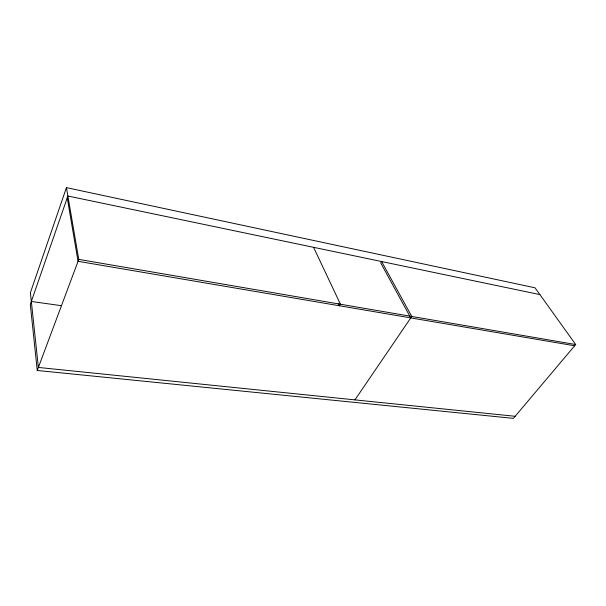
<?xml version="1.0" encoding="UTF-8"?>
<svg xmlns="http://www.w3.org/2000/svg" width="606" height="606" viewBox="0 0 606 606"><rect width="100%" height="100%" fill="white"/><g stroke="black" fill="none" stroke-linecap="round" stroke-linejoin="round"><path stroke-width="0.91" d="M539.901 294.592L67.872 196.003L30.3 304.432L37.246 370.478L513.403 418.367L575.7 344.541L535.045 287.812L66.44 187.633L30.398 292.668L38.383 367.441L515.153 416.292M37.246 370.478L78.765 259.391L66.44 187.633M354.934 399.877L411.754 316.446L381.606 261.527L380.719 262.951L409.868 316.256M31.338 301.447L61.32 305.689M574.655 345.776L78.045 261.3L67.236 197.851M78.765 259.391L575.7 344.541M313.56 247.316L340.443 304.227L339.496 305.772L338.3 303.22"/></g></svg>
